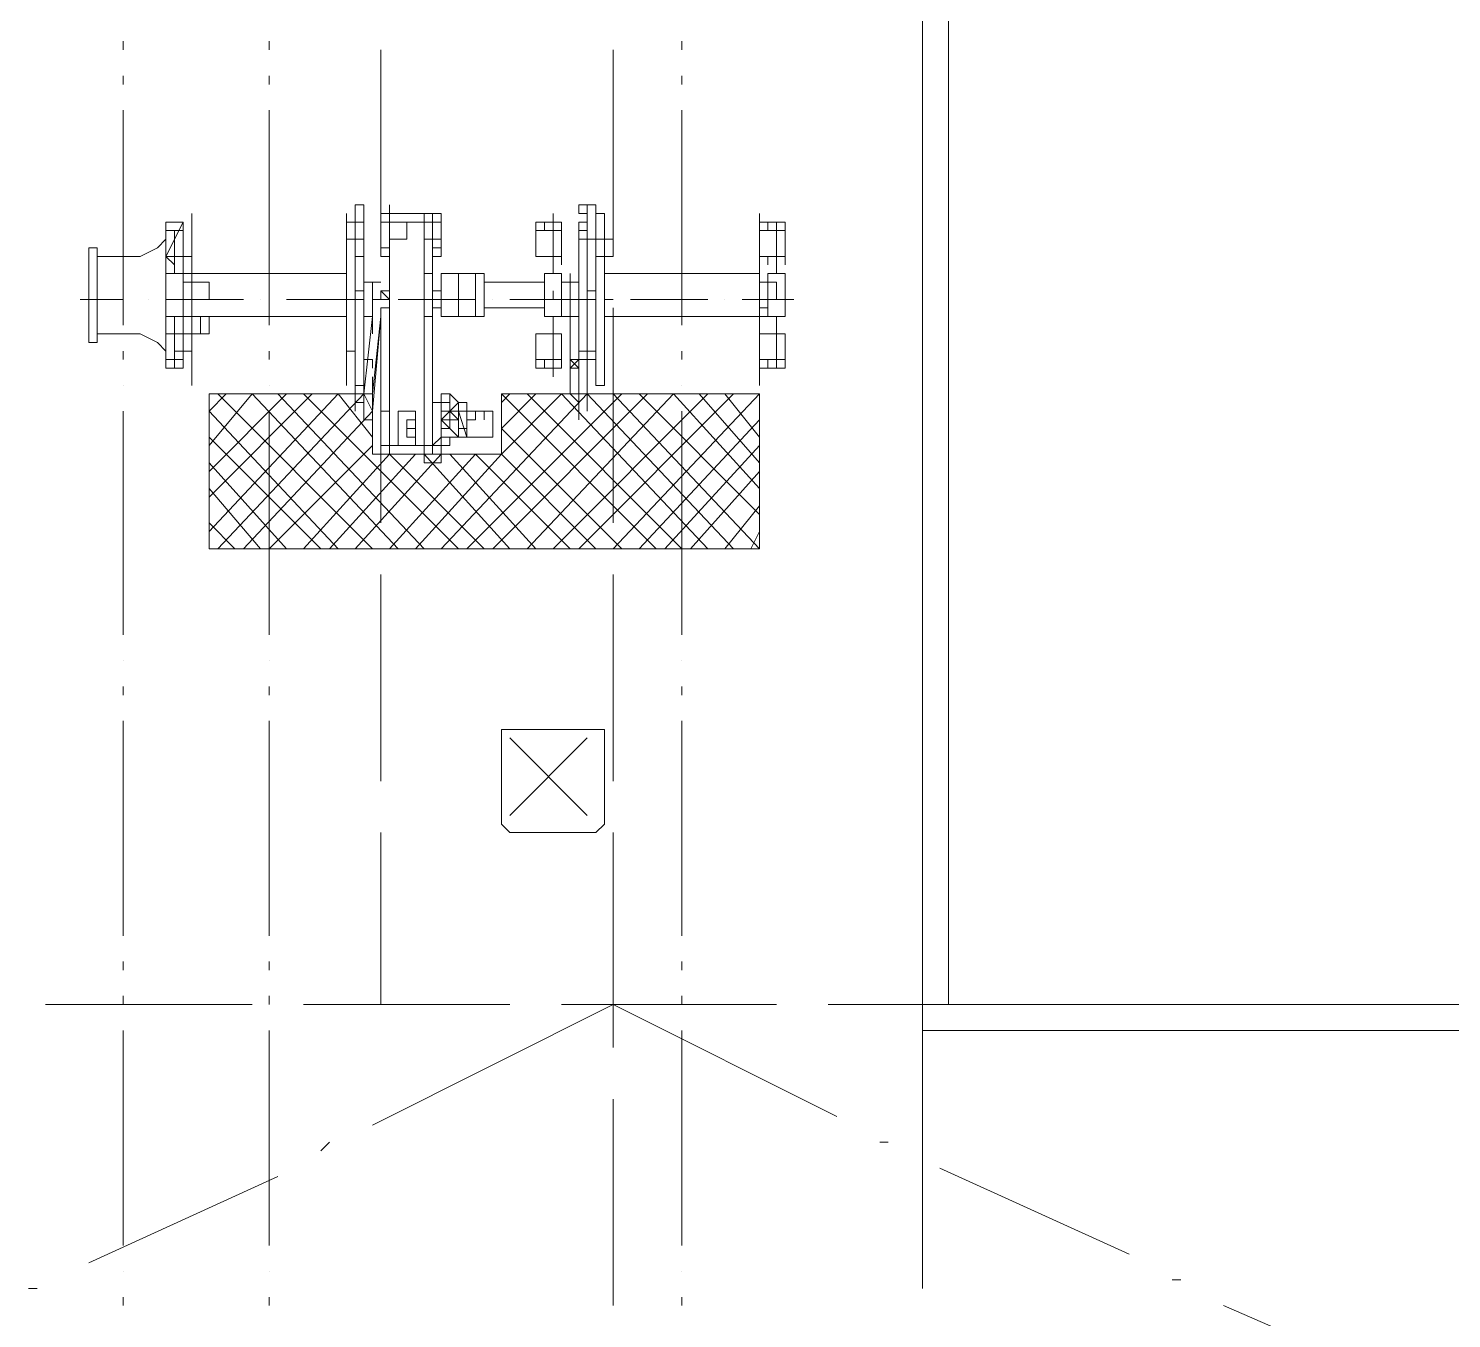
# Model space of a CAD drawing. Header units: millimetres. Extents: x -1005 to 291095, y -4225 to 50669.
# Drawn here: x 216778 to 228177, y 10756 to 21087 of the extents above; entities that cross this region are included whole.
import ezdxf

# ---------------------------------------------------------------- set-up
doc = ezdxf.new("R2010")
doc.units = ezdxf.units.MM
doc.layers.add('PDF_Geomertry', color=7, linetype='Continuous')

msp = doc.modelspace()

# ---------------------------------------------------------------- linework, layer by layer
at = {"layer": 'PDF_Geomertry', "lineweight": 5}
for points in [[(239852, 33450), (239852, 13063), (223941, 13063), (223941, 33450)], [(217536, 20915), (217536, 20984)], [(218707, 20915), (218707, 20984)], [(222013, 20915), (222013, 20984)], [(219602, 20915), (219602, 19262), (219671, 19262)], [(221462, 19262), (221462, 20915)], [(217536, 20639), (217536, 20708)], [(218707, 20639), (218707, 20708)], [(222013, 20639), (222013, 20708)], [(217536, 18711), (217536, 20433)], [(218707, 18711), (218707, 20433)], [(222013, 18711), (222013, 20433)], [(218087, 18229), (218087, 18229), (218087, 19606), (218087, 18642)], [(219396, 19675), (219396, 19675), (219396, 19606), (219396, 19675), (219396, 19537), (219465, 19537)], [(219396, 19537), (219396, 19537), (219396, 19675), (219396, 19606), (219396, 19675), (219465, 19675), (219465, 19675)], [(219396, 19606), (219396, 19675), (219396, 19400), (219396, 19400)], [(219396, 19675), (219396, 19400), (219396, 19262), (219396, 19262)], [(219465, 19537), (219465, 19537), (219465, 19675), (219465, 19606)], [(219465, 19537), (219465, 19537), (219465, 19675), (219465, 19675)], [(219602, 19262), (219602, 19606), (219671, 19606), (219671, 17678), (219671, 19606)], [(220016, 19262), (220084, 19262), (220084, 19606), (219671, 19606), (220016, 19606), (220016, 17678), (219671, 17678)], [(220635, 16920), (219947, 17678), (219947, 19606)], [(220980, 19606), (220980, 19124), (220980, 19468), (220980, 19468)], [(221255, 19055), (221255, 19675), (221255, 19537), (221186, 19537), (221186, 19468), (221186, 19537), (221255, 19537), (221255, 19537)], [(221186, 19675), (221255, 19675), (221255, 19675)], [(221186, 19675), (221186, 19606), (221255, 19606), (221255, 19675), (221255, 19537), (221255, 19537)], [(221255, 19675), (221255, 19675), (221255, 19606)], [(221255, 19537), (221255, 19537), (221255, 19675), (221255, 19675)], [(221324, 19675), (221324, 19675), (221255, 19675), (221255, 19537), (221255, 19537)], [(221255, 19606), (221255, 19675), (221255, 19675)], [(221393, 18229), (221393, 18229), (221393, 19606), (221393, 19606), (221324, 19606), (221324, 19675), (221324, 19400), (221324, 19331)], [(221393, 18229), (221324, 18229), (221324, 19606)], [(222633, 18435), (222839, 18435), (222702, 18435), (222702, 18366), (222839, 18366), (222633, 18366), (222633, 18642), (222633, 19606), (222633, 18229), (222633, 18229)], [(219396, 19400), (219396, 19400), (219327, 19400), (219327, 19468), (219327, 19537), (219396, 19537), (219396, 19468)], [(219327, 19537), (219327, 19468)], [(219465, 19400), (219465, 19400), (219396, 19400), (219396, 19468), (219396, 19537), (219396, 19400), (219396, 19537)], [(219396, 19400), (219396, 19400), (219396, 19468), (219396, 19537), (219396, 19537)], [(219465, 19468), (219465, 19468), (219465, 19537), (219465, 19537)], [(220084, 17747), (220084, 17747), (220084, 17678), (219947, 17678), (219602, 17678), (219602, 18022), (219602, 17747), (219671, 17747), (219671, 19537), (219671, 19537), (219602, 19537), (219602, 19331), (219671, 19331)], [(219671, 19537), (219671, 19537), (219947, 19537)], [(219947, 19537), (219947, 17747), (219947, 17747)], [(220016, 19537), (220084, 19537), (220084, 19331), (220016, 19331)], [(221049, 19468), (220911, 19468), (220911, 19537), (221049, 19537), (221049, 19468), (220842, 19468)], [(220842, 19262), (220842, 19537), (221049, 19537), (221049, 19262)], [(221186, 19468), (221186, 19537), (221186, 19537), (221186, 19468), (221255, 19468), (221255, 19537), (221255, 19537)], [(221324, 19537), (221324, 19400), (221255, 19400), (221324, 19400), (221324, 19400)], [(221324, 19537), (221324, 19537), (221324, 19468)], [(221324, 19468), (221324, 19537)], [(222633, 19262), (222633, 19537), (222839, 19537), (222702, 19537), (222702, 19468), (222839, 19468), (222839, 19537), (222839, 19262), (222839, 19262)], [(222771, 19124), (222771, 19468), (222771, 19124), (222771, 19537)], [(217880, 18435), (218018, 18435), (217880, 18435), (217880, 19400)], [(219327, 19400), (219396, 19400), (219396, 19400)], [(219396, 19262), (219396, 18986), (219396, 19400), (219396, 18986)], [(219465, 19400), (219465, 19400), (219465, 19262), (219465, 19262)], [(219465, 19331), (219465, 19400), (219465, 19400)], [(219465, 19400), (219465, 18504)], [(220980, 19468), (220980, 19124)], [(221255, 19400), (221255, 19400), (221186, 19400), (221186, 19468), (221186, 19400)], [(221255, 19400), (221255, 19400), (221186, 19400), (221186, 19400)], [(221186, 19400), (221186, 18504), (221255, 18504), (221255, 18504)], [(221255, 19400), (221255, 19400), (221255, 19331)], [(221255, 19400), (221255, 19400), (221255, 19331)], [(221255, 19262), (221255, 19400), (221255, 19400)], [(221255, 19262), (221255, 18986), (221255, 19262), (221255, 19400), (221255, 19400)], [(222633, 19468), (222839, 19468)], [(222771, 19468), (222771, 19468)], [(217329, 19331), (217329, 18573)], [(218087, 19055), (218087, 19055), (218018, 19055), (218018, 19331)], [(217880, 19193), (217880, 19262), (217949, 19262), (217949, 19193)], [(218018, 19262), (217949, 19262)], [(219465, 19262), (219465, 18986), (219465, 18986)], [(221049, 19262), (221049, 19262), (221049, 19193)], [(222771, 19262), (222839, 19262), (222771, 19262), (222771, 19193)], [(222839, 19262), (222839, 19193)], [(217880, 19124), (218018, 19124), (218018, 18780), (217880, 18780)], [(218018, 19055), (218018, 19055), (218018, 18986)], [(218018, 18849), (218018, 18780), (218018, 19055), (218018, 18849), (218018, 18780), (218018, 18849), (218018, 19055), (218018, 18986), (218018, 19055)], [(218087, 19124), (218087, 19124), (219258, 19124), (219327, 19124), (219327, 19055)], [(219327, 18780), (219258, 18780), (218087, 18780), (218087, 19055)], [(219465, 18780), (219465, 18780), (219465, 19055), (219533, 19055), (219533, 18780), (219533, 18780)], [(219602, 19055), (219602, 19055), (219533, 19055), (219533, 19055)], [(219671, 19124), (219671, 19124)], [(219947, 19124), (220016, 19124)], [(220084, 18849), (220084, 19124), (220084, 18780), (220222, 18780), (220360, 18780), (220429, 18780), (220429, 19124), (220360, 19124)], [(220084, 19055), (220084, 19124), (220222, 19124), (220360, 19124), (220360, 18780)], [(220429, 18849), (220911, 18849), (220911, 19055), (220429, 19055)], [(221049, 18849), (221049, 19055), (221049, 18780), (221049, 19124), (220911, 19124), (220911, 18780), (221049, 18780), (221049, 18849), (221049, 19055), (221049, 18986), (221049, 18917), (221049, 18917)], [(221118, 19055), (221118, 19055), (221049, 19055)], [(221118, 19055), (221186, 19055)], [(221393, 19124), (222633, 19124), (222633, 19124)], [(222702, 18780), (222702, 19124), (222839, 19124), (222839, 18780), (222702, 18780), (222702, 18849), (222633, 18849), (222633, 18780), (222633, 18849), (222633, 19055), (222633, 18986), (222633, 19055), (222702, 19055), (222702, 18986), (222702, 19055), (222702, 18849)], [(222839, 19055), (222839, 19055), (222839, 18849)], [(219465, 18986), (219465, 18986), (219396, 18986), (219396, 18917), (218845, 18917)], [(219465, 18917), (219465, 18917), (219396, 18917), (219465, 18917), (219465, 18986)], [(219465, 18986), (219465, 18986)], [(219602, 18917), (219671, 18917), (219602, 18986), (219602, 18917), (219533, 18917), (219533, 18642)], [(219671, 18986), (219602, 18986)], [(220084, 18986), (220016, 18986)], [(220222, 18917), (220222, 18917), (220222, 18986)], [(220980, 18917), (220980, 18986)], [(221049, 18917), (221049, 18986), (221049, 18986)], [(221324, 18917), (221324, 18504), (221324, 18917), (221324, 18986), (221255, 18986), (221255, 18986)], [(221255, 18917), (221255, 18504), (221255, 18917), (221255, 18229), (221255, 18917), (221255, 18986), (221255, 18986)], [(222771, 18917), (222771, 18986)], [(217536, 18917), (217192, 18917)], [(217743, 18917), (217743, 18917)], [(218500, 18917), (217880, 18917)], [(218018, 18849), (218018, 18849), (218018, 18780)], [(218638, 18917), (218638, 18917)], [(219396, 18504), (219396, 18917), (219396, 18504), (219327, 18504)], [(219396, 18849), (219396, 18917), (219396, 18917)], [(219396, 18022), (219396, 18091), (219396, 18229), (219396, 18917), (219465, 18917), (219465, 18849), (219465, 18917), (219465, 18229), (219465, 18091), (219396, 18091)], [(219671, 18849), (219602, 18849), (219602, 17127)], [(220360, 18917), (219740, 18917)], [(220084, 18780), (220084, 18849), (220016, 18849)], [(220222, 18917), (220222, 18917), (220222, 18849)], [(220222, 18917), (220222, 18849)], [(220498, 18917), (220498, 18917)], [(220635, 18917), (221255, 18917), (221255, 18849), (221255, 18917), (221255, 18917)], [(221049, 18849), (221049, 18849), (221049, 18780)], [(221118, 18917), (221118, 18642)], [(221186, 18917), (221324, 18917), (221255, 18917), (221255, 18849)], [(221462, 18917), (221393, 18917)], [(221462, 17127), (221462, 18849)], [(222220, 18917), (221600, 18917)], [(222357, 18917), (222357, 18917)], [(222908, 18917), (222495, 18917)], [(217949, 18435), (217949, 18780), (217949, 18435), (217949, 18366)], [(218018, 18780), (218018, 18780), (218087, 18780)], [(218018, 18780), (218018, 18573)], [(219533, 18780), (219533, 18780), (219465, 18780)], [(219533, 18780), (219465, 18160), (219465, 18091), (219465, 18022), (219465, 17953), (219533, 17953), (219533, 18022)], [(219671, 18780), (219671, 18780)], [(219947, 18780), (220016, 18780)], [(220980, 18298), (220980, 18780), (220980, 18435), (220980, 18780)], [(221118, 18780), (221118, 18780), (221049, 18780)], [(221118, 18780), (221118, 18780), (221186, 18780)], [(221118, 18160), (221118, 18780), (221186, 18780), (221186, 18160), (221186, 18091), (221186, 18091)], [(221255, 18711), (221255, 18022), (221255, 18091), (221255, 18091)], [(221393, 18780), (222633, 18780), (222633, 18780)], [(222633, 18504), (222633, 18504), (222633, 18780), (222633, 18573)], [(222771, 18366), (222771, 18780), (222771, 18435), (222771, 18780)], [(218087, 18642), (218087, 18229), (218087, 18229)], [(220842, 18642), (220842, 18366), (221049, 18366), (220911, 18366), (220911, 18435), (221049, 18435), (221049, 18366), (221049, 18642), (220980, 18642), (220980, 18642)], [(220980, 18642), (221049, 18642)], [(222633, 18642), (222633, 18229), (222633, 18229)], [(222771, 18642), (222771, 18642)], [(222839, 18366), (222839, 18642), (222839, 18642)], [(222839, 18642), (222839, 18642)], [(217536, 18435), (217536, 18504)], [(218018, 18504), (218018, 18504)], [(218707, 18435), (218707, 18504)], [(219396, 18504), (219396, 18435), (219396, 18435)], [(219396, 18504), (219396, 18504), (219396, 18435)], [(219396, 18435), (219396, 18504), (219396, 18504)], [(219465, 18435), (219465, 18435), (219465, 18435), (219465, 18504), (219465, 18504)], [(221324, 18435), (221324, 18435), (221324, 18504), (221324, 18504)], [(222013, 18435), (222013, 18504)], [(219396, 18435), (219396, 18435), (219396, 18366)], [(219396, 18435), (219396, 18435), (219396, 18366)], [(219465, 18435), (219465, 18435), (219533, 18435), (219533, 18435)], [(219465, 18435), (219465, 18435)], [(219533, 18435), (219533, 18366)], [(220842, 18435), (221049, 18435)], [(220980, 18435), (220980, 18435)], [(221118, 18435), (221118, 18435), (221186, 18435)], [(221186, 18435), (221186, 18435), (221118, 18366)], [(221118, 18435), (221118, 18366)], [(221324, 18435), (221324, 18435), (221324, 18366)], [(222771, 18435), (222771, 18435)], [(222839, 18366), (222839, 18435)], [(219533, 18298), (219533, 17953)], [(221186, 18298), (221186, 17953)], [(217536, 18229), (217536, 18229)], [(219258, 16920), (218225, 18022), (218363, 18160)], [(219740, 16920), (218569, 18160), (218225, 17747)], [(219533, 17815), (219258, 18160), (218225, 17058)], [(219051, 18160), (218225, 17333)], [(218845, 18160), (218225, 17540)], [(219533, 16920), (218294, 18160)], [(218500, 16920), (219533, 18022), (219465, 18160), (218294, 16920)], [(218707, 18229), (218707, 18229)], [(219947, 16920), (218776, 18160)], [(220222, 16920), (218982, 18160)], [(219327, 18229), (219327, 18229)], [(219465, 18229), (219396, 18229)], [(220084, 18160), (220084, 18160), (220084, 18091), (220084, 18160), (220084, 18091), (220084, 18160), (220084, 18091), (220016, 18091), (220016, 18091)], [(222426, 16920), (221255, 18160), (220084, 16920)], [(220153, 18160), (220153, 18160), (220084, 18160), (220153, 18160), (220084, 18160), (220084, 18091), (220084, 18022), (220084, 18022)], [(220153, 18160), (220153, 18160), (220153, 18091)], [(220153, 18160), (220153, 18160)], [(221531, 18160), (220291, 16920)], [(221737, 18160), (220498, 16920)], [(221531, 16920), (220567, 17884), (220842, 18160)], [(221806, 16920), (220567, 18160)], [(222220, 16920), (221049, 18160), (220567, 17678), (221324, 16920)], [(220635, 18160), (220567, 18091)], [(222013, 16920), (220773, 18160)], [(222633, 17402), (221944, 18160), (220773, 16920)], [(222220, 18160), (220980, 16920)], [(221186, 18091), (221186, 18091), (221186, 18022), (221186, 18091), (221118, 18160)], [(222426, 18160), (221186, 16920)], [(222633, 16920), (221462, 18160)], [(222633, 18022), (222633, 18160), (221462, 16920)], [(222633, 17196), (221669, 18160)], [(222013, 18229), (222013, 18229)], [(222633, 17609), (222151, 18160)], [(222633, 17815), (222357, 18160)], [(217536, 16231), (217536, 18022)], [(218707, 16231), (218707, 18022)], [(220016, 17747), (220016, 18091), (220016, 17747), (220084, 17747), (220084, 17815), (220084, 17747), (220084, 17678), (219396, 16920)], [(219740, 18022), (219878, 18022)], [(220084, 18091), (220084, 18022), (220084, 18022)], [(220084, 18022), (220084, 18022), (220084, 18091)], [(220084, 18022), (220084, 18022), (220084, 17953), (220084, 17884), (220084, 17953)], [(220084, 17953), (220084, 17953), (220084, 18022)], [(220084, 17953), (220084, 17953), (220084, 18022)], [(220084, 18022), (220084, 18022), (220084, 17953)], [(220153, 18022), (220153, 18022), (220153, 18022), (220084, 18022), (220084, 18022)], [(220153, 18022), (220084, 18022), (220084, 18022)], [(220084, 18022), (220153, 18022), (220153, 18022)], [(220084, 18022), (220084, 18022), (220153, 18022), (220153, 18022)], [(220153, 18022), (220084, 18022), (220084, 18022)], [(220222, 18022), (220153, 18022), (220222, 17953), (220153, 17953), (220153, 18022), (220153, 18022)], [(220153, 18022), (220153, 18022), (220153, 17953)], [(220153, 18022), (220153, 17953), (220153, 17953)], [(220153, 18022), (220153, 18022), (220153, 17953)], [(220153, 18022), (220153, 18022)], [(220291, 18022), (220291, 18022), (220291, 18091), (220291, 18091)], [(220360, 18022), (220360, 18022), (220291, 18022), (220498, 18022), (220498, 17815), (220291, 17815), (220291, 18022)], [(220291, 18022), (220291, 18022), (220291, 17953)], [(220291, 18022), (220291, 18022)], [(220429, 18022), (220429, 17953)], [(222013, 16231), (222013, 18022)], [(219878, 17884), (219878, 17884), (219878, 17953), (219809, 17953), (219809, 17884), (219809, 17884)], [(220153, 17953), (220153, 17953), (220084, 17953), (220084, 17953)], [(220084, 17953), (220084, 17953), (220084, 17884)], [(220084, 17953), (220153, 17953), (220153, 17953)], [(220153, 17953), (220153, 17953), (220084, 17953)], [(220084, 17953), (220084, 17953), (220153, 17953)], [(220084, 17953), (220153, 17953), (220153, 17884), (220153, 17953), (220153, 17884), (220153, 17953), (220153, 17884), (220153, 17953), (220153, 17884), (220153, 17953), (220153, 17884), (220153, 17953), (220153, 17884), (220153, 17953), (220153, 17884), (220153, 17953), (220153, 17884), (220153, 17953), (220153, 17884), (220153, 17953), (220153, 17884), (220153, 17953), (220153, 17884), (220153, 17953), (220153, 17884), (220153, 17953), (220153, 17884), (220153, 17953), (220153, 17884), (220153, 17953), (220153, 17884), (220153, 17953), (220153, 17884), (220153, 17953), (220153, 17884), (220153, 17953), (220153, 17884), (220153, 17953), (220153, 17884), (220153, 17953), (220153, 17953)], [(220360, 17953), (220360, 17953), (220291, 17953)], [(220498, 17815), (220498, 17815), (220498, 17953), (220498, 17953)], [(222633, 17953), (221669, 16920)], [(219120, 16920), (218225, 17815)], [(220084, 17884), (220084, 17884), (220084, 17815)], [(220222, 17815), (220222, 17815), (220153, 17884), (220084, 17884), (220084, 17884)], [(220084, 17815), (220084, 17815), (220084, 17747)], [(220153, 17747), (220153, 17747), (220153, 17815), (220084, 17815), (220084, 17815)], [(220084, 17815), (220084, 17815), (220084, 17747)], [(220084, 17815), (220084, 17815), (220084, 17747)], [(220153, 17815), (220084, 17815), (220084, 17815)], [(220153, 17815), (220084, 17815), (220084, 17815)], [(220153, 17815), (220084, 17815), (220084, 17815)], [(220153, 17747), (220153, 17747), (220153, 17815), (220153, 17815)], [(220222, 17815), (220222, 17815), (220153, 17815), (220153, 17747), (220153, 17747)], [(220153, 17815), (220153, 17815)], [(220291, 17815), (220291, 17815), (220222, 17815)], [(224148, 17884), (224148, 15887)], [(219533, 17747), (218707, 16920)], [(220429, 16920), (219671, 17678), (218982, 16920)], [(219878, 17678), (219189, 16920)], [(219671, 17747), (219947, 17747), (219947, 17747)], [(221118, 16920), (220360, 17678), (219671, 16920)], [(220567, 17678), (219878, 16920)], [(220153, 17747), (220153, 17747), (220084, 17747), (220084, 17747)], [(220153, 17747), (220153, 17747), (220084, 17747), (220084, 17747)], [(220842, 16920), (220153, 17678)], [(222633, 17747), (221875, 16920)], [(218845, 16920), (218225, 17609)], [(222633, 17540), (222082, 16920)], [(218638, 16920), (218225, 17402)], [(222633, 17264), (222357, 16920)], [(218431, 16920), (218225, 17127)], [(222633, 17058), (222564, 16920)], [(219602, 16713), (219602, 15060)], [(221462, 15060), (221462, 16713)], [(217536, 16025), (217536, 16025)], [(218707, 16025), (218707, 16025)], [(222013, 16025), (222013, 16025)], [(217536, 15749), (217536, 15818)], [(218707, 15749), (218707, 15818)], [(222013, 15749), (222013, 15818)], [(217536, 13821), (217536, 15543)], [(218707, 13821), (218707, 15543)], [(222013, 13821), (222013, 15543)], [(220635, 14785), (221255, 15405)], [(221255, 14785), (220635, 15405)], [(219602, 14647), (219602, 13270)], [(221462, 12925), (221462, 14647)], [(217536, 13545), (217536, 13614)], [(218707, 13545), (218707, 13614)], [(222013, 13545), (222013, 13614)], [(217536, 13270), (217536, 13339)], [(218707, 13270), (218707, 13339)], [(222013, 13270), (222013, 13339)], [(216916, 13270), (218569, 13270)], [(218982, 13270), (220635, 13270)], [(219533, 12305), (221462, 13270), (223253, 12374)], [(221049, 13270), (222771, 13270)], [(223184, 13270), (224837, 13270)], [(225250, 13270), (226972, 13270)], [(227385, 13270), (229038, 13270)], [(217536, 11341), (217536, 13063)], [(218707, 11341), (218707, 13063)], [(222013, 11341), (222013, 13063)], [(223941, 13063), (223941, 10997)], [(221462, 10859), (221462, 12512)], [(219189, 12168), (219120, 12099)], [(223597, 12168), (223666, 12168)], [(218776, 11892), (217261, 11203)], [(224079, 11961), (225594, 11272)], [(217536, 11135), (217536, 11135)], [(218707, 11135), (218707, 11135)], [(222013, 11135), (222013, 11135)], [(225939, 11066), (226008, 11066)], [(216847, 10997), (216778, 10997)], [(217536, 10859), (217536, 10928)], [(218707, 10859), (218707, 10928)], [(222013, 10859), (222013, 10928)], [(226352, 10859), (227936, 10170)]]:
    msp.add_lwpolyline(points, dxfattribs=at)
for points in [[(224148, 13270), (224148, 33243), (239645, 33243), (239645, 13270)], [(218087, 19606), (218087, 19606)], [(219327, 19606), (219327, 18229), (219327, 19606)], [(219396, 19606), (219396, 19675), (219465, 19675), (219396, 19675)], [(219465, 19606), (219465, 19675)], [(219465, 19675), (219465, 19400)], [(219465, 19675), (219465, 19606), (219465, 19606), (219465, 19675)], [(219671, 19675), (219671, 19606)], [(221255, 19606), (221255, 19675)], [(221255, 19606), (221255, 19675)], [(222633, 19606), (222633, 19606)], [(217880, 19331), (217880, 19468), (217880, 19537)], [(217880, 19262), (217949, 19262), (218018, 19262), (218018, 19468), (218018, 19537)], [(218018, 19537), (217880, 19537)], [(219396, 19537), (219396, 19537)], [(219465, 19537), (219465, 19537), (219465, 19468)], [(219465, 19537), (219465, 19468), (219465, 19537)], [(219671, 19537), (219671, 19400), (219809, 19400), (219809, 19537), (219671, 19537)], [(219671, 19537), (219671, 19400), (219809, 19400), (219809, 19537), (219671, 19537)], [(219671, 19537), (219671, 19400), (219809, 19400), (219809, 19537), (219671, 19537)], [(219947, 19537), (219947, 19537)], [(219947, 19537), (219947, 19400), (220084, 19400), (220084, 19537), (219947, 19537)], [(219947, 19537), (219947, 19400), (220084, 19400), (220084, 19537), (219947, 19537)], [(219947, 19537), (219947, 19400), (220084, 19400), (220084, 19537), (219947, 19537)], [(221255, 19537), (221255, 19400), (221255, 19537), (221255, 19537)], [(221324, 19537), (221324, 19537), (221324, 19468)], [(217880, 19400), (217880, 18435), (217880, 18573), (217880, 18366), (217880, 18435), (217880, 18504), (217812, 18573), (217674, 18642), (217536, 18642), (217329, 18642), (217329, 18573), (217261, 18573), (217261, 19331), (217329, 19331), (217329, 19262), (217536, 19262), (217674, 19262), (217812, 19331)], [(217880, 19400), (217880, 19468), (217880, 19400)], [(217880, 19468), (218018, 19468)], [(217949, 19468), (217949, 19124), (217949, 19468)], [(218018, 19331), (218018, 19400)], [(219396, 19331), (219396, 19400)], [(219396, 19400), (219396, 19400)], [(219465, 19400), (219465, 19400)], [(219465, 19400), (219465, 19400)], [(221255, 19400), (221255, 18986), (221255, 19400)], [(221255, 19400), (221255, 19400)], [(221255, 19400), (221255, 19400)], [(221324, 19468), (221324, 19400)], [(221324, 19400), (221324, 19262), (221462, 19262), (221462, 19400), (221324, 19400)], [(221324, 19400), (221324, 19262), (221462, 19262), (221462, 19400), (221324, 19400)], [(221324, 19400), (221324, 19262), (221462, 19262), (221462, 19400), (221324, 19400)], [(221324, 19400), (221324, 18986)], [(222633, 19400), (222633, 19055), (222633, 19055), (222633, 19331)], [(217880, 19262), (217949, 19262), (217880, 19262)], [(217880, 19262), (217949, 19262), (217880, 19262)], [(217880, 19262), (217949, 19262), (217880, 19262)], [(217880, 19262), (217949, 19262), (217880, 19262)], [(217949, 19193), (217949, 19262), (217880, 19262), (217949, 19193)], [(217880, 19262), (217949, 19193), (217949, 19262), (217880, 19262)], [(217880, 19262), (217949, 19262), (217880, 19262)], [(217880, 19262), (217949, 19193), (217880, 19262)], [(217949, 19262), (217949, 19124), (218087, 19124), (218087, 19262), (217949, 19262)], [(217949, 19262), (217949, 19124), (218087, 19124), (218087, 19262), (217949, 19262)], [(217949, 19262), (217949, 19124), (218087, 19124), (218087, 19262), (217949, 19262)], [(217949, 19262), (217949, 19193), (217949, 19262)], [(217949, 19262), (217949, 19124), (218087, 19124), (218087, 19262), (217949, 19262)], [(217949, 19262), (217949, 19193), (217949, 19262)], [(217949, 19262), (217949, 19193), (217949, 19262)], [(219396, 19262), (219465, 19262)], [(219396, 19262), (219396, 19262)], [(219465, 19262), (219465, 19262)], [(220980, 19193), (220980, 19262), (220911, 19262), (220842, 19262), (220980, 19262)], [(221049, 19262), (220980, 19262)], [(221255, 19262), (221255, 19262)], [(221255, 19262), (221255, 19262)], [(221255, 19262), (221255, 19262)], [(221255, 19262), (221255, 19262)], [(222702, 19193), (222702, 19262), (222771, 19262), (222633, 19262), (222702, 19262)], [(218087, 19055), (218087, 18917), (218225, 18917), (218225, 19055), (218087, 19055)], [(219396, 19055), (219396, 18780), (219396, 18780), (219396, 19055)], [(219602, 19055), (219602, 19055)], [(220222, 18986), (220222, 19124), (220222, 18986)], [(221118, 19124), (221118, 18780), (221118, 19055)], [(221118, 19055), (221118, 19055)], [(221255, 19055), (221255, 19055)], [(221255, 18780), (221255, 19055)], [(221255, 18780), (221255, 19055)], [(222633, 19055), (222633, 19055)], [(222633, 19055), (222633, 18917), (222771, 18917), (222771, 19055), (222633, 19055)], [(222633, 19055), (222633, 19055)], [(222633, 19055), (222633, 18917), (222771, 18917), (222771, 19055), (222633, 19055)], [(222633, 19055), (222633, 18917), (222771, 18917), (222771, 19055), (222633, 19055)], [(222633, 19055), (222633, 18917), (222771, 18917), (222771, 19055), (222633, 19055)], [(222633, 19055), (222633, 18917), (222771, 18917), (222771, 19055), (222633, 19055)], [(222633, 19055), (222633, 18917), (222771, 18917), (222771, 19055), (222633, 19055)], [(222633, 19055), (222633, 18917), (222771, 18917), (222771, 19055), (222633, 19055)], [(222633, 18780), (222633, 19055)], [(222839, 18986), (222839, 19055)], [(222839, 18986), (222839, 19055), (222839, 18849), (222839, 19055)], [(219396, 18986), (219396, 18986)], [(220222, 18986), (220222, 18986)], [(221255, 18986), (221255, 18986)], [(219465, 18917), (219465, 18504)], [(220222, 18780), (220222, 18917), (220222, 18780)], [(221255, 18917), (221255, 18917)], [(222839, 18780), (222839, 18849)], [(222839, 18780), (222839, 18849)], [(218018, 18780), (218018, 18642), (218156, 18642), (218156, 18780), (218018, 18780)], [(218018, 18780), (218018, 18642), (218156, 18642), (218156, 18780), (218018, 18780)], [(218018, 18780), (218018, 18642), (218156, 18642), (218156, 18780), (218018, 18780)], [(218087, 18780), (218087, 18780)], [(218087, 18780), (218087, 18642), (218225, 18642), (218225, 18780), (218087, 18780)], [(219533, 18022), (219533, 18022), (219533, 18091), (219533, 18160), (219602, 18780)], [(221118, 18780), (221118, 18780)], [(221118, 18711), (221118, 18780)], [(221255, 18780), (221255, 18780)], [(222633, 18780), (222633, 18780)], [(222633, 18780), (222633, 18642), (222771, 18642), (222771, 18780), (222633, 18780)], [(222633, 18780), (222633, 18642), (222771, 18642), (222771, 18780), (222633, 18780)], [(222633, 18780), (222633, 18642), (222771, 18642), (222771, 18780), (222633, 18780)], [(222633, 18780), (222633, 18780)], [(222633, 18780), (222633, 18642), (222771, 18642), (222771, 18780), (222633, 18780)], [(222633, 18780), (222633, 18642), (222771, 18642), (222771, 18780), (222633, 18780)], [(222633, 18780), (222633, 18642), (222771, 18642), (222771, 18780), (222633, 18780)], [(222633, 18780), (222633, 18780)], [(222633, 18780), (222633, 18780)], [(222633, 18780), (222633, 18642), (222771, 18642), (222771, 18780), (222633, 18780)], [(217949, 18642), (218018, 18642), (217949, 18642), (217880, 18642)], [(217949, 18642), (217880, 18642), (217949, 18642)], [(217880, 18642), (217949, 18642), (217880, 18642)], [(217880, 18642), (217949, 18642), (217880, 18642)], [(217880, 18642), (217949, 18642), (217880, 18642)], [(217880, 18642), (217949, 18642), (217880, 18642)], [(217880, 18642), (217949, 18642), (217880, 18642)], [(217880, 18642), (217949, 18642), (217880, 18642)], [(217880, 18642), (217949, 18642), (217880, 18642)], [(217949, 18642), (217949, 18504), (218087, 18504), (218087, 18642), (217949, 18642)], [(217949, 18642), (217949, 18504), (218087, 18504), (218087, 18642), (217949, 18642)], [(217949, 18642), (217949, 18504), (218087, 18504), (218087, 18642), (217949, 18642)], [(217949, 18642), (217949, 18504), (218087, 18504), (218087, 18642), (217949, 18642)], [(217949, 18642), (217949, 18504), (218087, 18504), (218087, 18642), (217949, 18642)], [(217949, 18642), (217949, 18504), (218087, 18504), (218087, 18642), (217949, 18642)], [(218018, 18642), (218018, 18642), (218018, 18642), (218018, 18435), (218018, 18366)], [(220980, 18642), (220842, 18642), (220911, 18642), (220980, 18642)], [(221049, 18642), (221049, 18642)], [(222702, 18642), (222702, 18642), (222771, 18642), (222633, 18642)], [(222839, 18642), (222771, 18642)], [(219396, 18435), (219396, 18504)], [(219465, 18366), (219465, 18435), (219465, 18504)], [(219465, 18504), (219465, 18504)], [(221255, 18435), (221255, 18435), (221255, 18366), (221255, 18435), (221255, 18504), (221255, 18435), (221324, 18435), (221324, 18504), (221324, 18504), (221255, 18504), (221255, 18435), (221186, 18435)], [(221255, 18435), (221255, 18504)], [(221255, 18435), (221255, 18504)], [(218018, 18366), (217880, 18366)], [(219533, 18435), (219533, 18435)], [(219533, 18435), (219533, 18366), (219533, 18435)], [(219533, 18435), (219533, 18435)], [(219533, 18435), (219533, 18435)], [(219533, 18435), (219533, 18366), (219533, 18435)], [(219533, 18435), (219533, 18435)], [(219533, 18366), (219533, 18435)], [(219533, 18435), (219533, 18435)], [(221186, 18435), (221186, 18435), (221118, 18435)], [(221186, 18435), (221118, 18366), (221186, 18366), (221186, 18435)], [(221186, 18366), (221186, 18435), (221118, 18435)], [(221186, 18435), (221186, 18435)], [(218225, 18160), (218225, 16920), (222633, 16920), (222633, 18160), (220567, 18160), (220567, 17678), (219533, 17678), (219533, 18160), (218225, 18160)], [(219465, 18229), (219396, 18229), (219465, 18229)], [(220084, 18091), (220084, 18160), (220153, 18160), (220084, 18160)], [(220084, 18160), (220084, 18160), (220084, 18091)], [(220084, 18160), (220084, 18160)], [(220084, 18091), (220153, 18091), (220153, 18160), (220084, 18160)], [(220291, 17815), (220291, 18091), (220222, 18091), (220153, 18022), (220153, 18091), (220153, 18160), (220153, 18091), (220153, 18160), (220222, 18091), (220222, 18022)], [(221255, 18229), (221255, 18091), (221255, 18229)], [(219671, 18022), (219602, 18022)], [(219878, 17747), (219740, 17747), (219740, 18022), (219878, 18022)], [(220084, 18022), (220084, 18022), (220084, 18091)], [(220084, 18091), (220084, 18022)], [(220084, 18022), (220084, 18022)], [(220084, 18022), (220084, 18022)], [(220084, 18022), (220084, 18022)], [(220084, 18022), (220084, 18022)], [(220084, 18022), (220084, 18022)], [(220084, 18022), (220084, 18022)], [(220084, 18022), (220084, 18022)], [(220084, 18022), (220084, 18022)], [(220084, 18022), (220084, 18022)], [(220084, 18022), (220084, 18022)], [(220084, 18022), (220084, 18022)], [(220084, 18022), (220084, 18022)], [(220084, 18022), (220084, 18022)], [(220084, 18022), (220084, 18022)], [(220084, 18022), (220084, 18022)], [(220084, 18022), (220084, 18022)], [(220084, 18022), (220084, 18022)], [(220084, 18022), (220084, 18022)], [(220084, 18022), (220084, 18022)], [(220084, 18022), (220084, 18022)], [(220084, 18022), (220084, 18022)], [(220084, 17953), (220084, 17953), (220084, 18022)], [(220084, 17953), (220084, 18022)], [(220084, 17953), (220084, 17953), (220084, 18022)], [(220084, 17953), (220084, 17953), (220084, 18022)], [(220084, 18022), (220084, 18022)], [(220084, 17953), (220084, 18022), (220084, 17953)], [(220084, 17953), (220084, 18022), (220084, 17953)], [(220084, 18022), (220084, 18022), (220084, 17953)], [(220084, 17953), (220084, 18022)], [(220084, 17953), (220084, 18022)], [(220084, 17953), (220084, 18022)], [(220084, 18022), (220084, 18022)], [(220084, 18022), (220084, 18022)], [(220084, 18022), (220084, 18022)], [(220084, 18022), (220084, 18022)], [(220084, 18022), (220084, 18022)], [(220084, 18022), (220084, 18022)], [(220084, 18022), (220084, 18022)], [(220084, 18022), (220084, 18022)], [(220084, 18022), (220084, 18022)], [(220084, 18022), (220084, 18022)], [(220084, 18022), (220084, 18022)], [(220084, 18022), (220084, 18022)], [(220084, 18022), (220084, 18022)], [(220084, 18022), (220084, 18022)], [(220084, 18022), (220084, 18022)], [(220084, 18022), (220084, 18022)], [(220084, 18022), (220084, 18022)], [(220084, 18022), (220084, 18022)], [(220084, 18022), (220084, 18022)], [(220084, 18022), (220084, 18022)], [(220084, 18022), (220084, 18022)], [(220084, 18022), (220084, 18022)], [(220084, 18022), (220084, 18022)], [(220084, 18022), (220084, 18022)], [(220084, 18022), (220084, 18022)], [(220084, 18022), (220084, 18022)], [(220084, 18022), (220084, 18022)], [(220084, 18022), (220084, 18022)], [(220084, 18022), (220084, 18022)], [(220084, 18022), (220084, 18022)], [(220084, 18022), (220084, 18022)], [(220084, 18022), (220084, 18022)], [(220084, 18022), (220084, 18022)], [(220084, 18022), (220084, 18022)], [(220084, 18022), (220084, 18022)], [(220084, 18022), (220084, 18022)], [(220084, 18022), (220084, 18022)], [(220084, 18022), (220084, 18022)], [(220084, 18022), (220084, 18022)], [(220084, 18022), (220084, 18022)], [(220084, 18022), (220084, 18022)], [(220084, 18022), (220084, 18022)], [(220084, 18022), (220084, 18022)], [(220084, 18022), (220084, 18022)], [(220084, 18022), (220084, 18022)], [(220084, 18022), (220084, 18022)], [(220084, 18022), (220084, 18022)], [(220084, 18022), (220084, 18022)], [(220084, 18022), (220084, 18022)], [(220084, 18022), (220084, 18022)], [(220084, 18022), (220084, 18022)], [(220084, 18022), (220084, 18022)], [(220084, 18022), (220084, 18022)], [(220084, 18022), (220084, 18022)], [(220084, 18022), (220084, 18022)], [(220084, 18022), (220084, 18022)], [(220084, 18022), (220084, 18022)], [(220084, 18022), (220084, 18022)], [(220084, 18022), (220084, 18022)], [(220084, 18022), (220084, 18022)], [(220084, 18022), (220084, 18022)], [(220084, 18022), (220084, 18022)], [(220084, 18022), (220084, 18022)], [(220084, 18022), (220084, 18022)], [(220084, 18022), (220084, 18022)], [(220084, 18022), (220084, 18022)], [(220084, 18022), (220084, 18022)], [(220084, 18022), (220084, 18022)], [(220084, 18022), (220084, 18022)], [(220084, 18022), (220084, 18022)], [(220084, 18022), (220084, 18022)], [(220084, 18022), (220084, 18022)], [(220084, 18022), (220084, 18022)], [(220084, 18022), (220084, 18022)], [(220084, 18022), (220084, 18022)], [(220084, 18022), (220084, 18022)], [(220084, 18022), (220084, 18022)], [(220084, 18022), (220084, 18022)], [(220084, 18022), (220084, 18022)], [(220084, 18022), (220084, 18022)], [(220084, 18022), (220084, 18022)], [(220084, 18022), (220084, 18022)], [(220084, 18022), (220084, 18022)], [(220084, 18022), (220084, 18022)], [(220084, 18022), (220084, 18022)], [(220084, 18022), (220084, 18022)], [(220084, 18022), (220084, 18022)], [(220084, 18022), (220084, 18022)], [(220084, 18022), (220084, 18022)], [(220084, 18022), (220084, 18022)], [(220084, 18022), (220084, 18022)], [(220084, 18022), (220084, 18022)], [(220084, 18022), (220084, 18022)], [(220084, 18022), (220084, 18022)], [(220084, 18022), (220084, 18022)], [(220084, 18022), (220084, 18022)], [(220084, 18022), (220084, 18022)], [(220084, 18022), (220084, 18022)], [(220084, 18022), (220084, 18022)], [(220084, 18022), (220084, 18022)], [(220084, 18022), (220084, 18022)], [(220084, 18022), (220084, 18022)], [(220153, 18022), (220084, 18022)], [(220084, 18022), (220084, 18022)], [(220084, 18022), (220153, 18022), (220084, 18022)], [(220084, 18022), (220153, 18022), (220084, 18022)], [(220084, 17953), (220153, 17953), (220153, 18022)], [(220153, 17953), (220153, 18022)], [(220153, 17953), (220153, 18022)], [(220153, 18022), (220153, 18022)], [(220153, 18022), (220153, 18022), (220153, 17953), (220153, 18022)], [(220153, 18022), (220153, 18022)], [(220153, 18022), (220153, 18022)], [(220153, 18022), (220153, 18022)], [(220153, 18022), (220153, 18022)], [(220153, 18022), (220153, 18022)], [(220153, 18022), (220153, 18022)], [(220153, 18022), (220153, 18022)], [(220153, 18022), (220153, 18022)], [(220153, 18022), (220153, 18022)], [(220153, 18022), (220153, 18022)], [(220153, 18022), (220153, 18022)], [(220153, 18022), (220153, 18022)], [(220153, 18022), (220153, 18022)], [(220153, 18022), (220153, 18022)], [(220153, 18022), (220153, 18022)], [(220153, 18022), (220153, 18022)], [(220153, 18022), (220153, 18022)], [(220153, 18022), (220153, 18022)], [(220153, 18022), (220153, 18022)], [(220153, 18022), (220153, 18022)], [(220153, 18022), (220153, 18022)], [(220153, 18022), (220153, 18022)], [(220153, 18022), (220153, 18022)], [(220153, 18022), (220153, 18022)], [(220153, 18022), (220153, 18022)], [(220153, 18022), (220153, 18022)], [(220153, 18022), (220153, 18022)], [(220153, 18022), (220153, 18022)], [(220153, 18022), (220153, 18022)], [(220153, 18022), (220153, 18022)], [(220153, 18022), (220153, 18022)], [(220153, 18022), (220153, 18022)], [(220153, 18022), (220153, 18022)], [(220153, 18022), (220153, 18022)], [(220153, 18022), (220153, 18022)], [(220153, 18022), (220153, 18022)], [(220153, 18022), (220153, 18022)], [(220153, 18022), (220153, 18022)], [(220153, 18022), (220153, 18022)], [(220153, 18022), (220153, 18022)], [(220153, 18022), (220153, 18022)], [(220153, 18022), (220153, 17953), (220153, 18022)], [(220153, 18022), (220153, 18022), (220153, 17953)], [(220153, 18022), (220153, 18022)], [(220222, 18091), (220222, 17815), (220222, 18091), (220222, 17815)], [(220222, 18022), (220291, 18022)], [(220291, 18022), (220291, 18022)], [(220360, 18022), (220360, 17953), (220360, 18022)], [(220360, 18022), (220429, 18022), (220360, 18022)], [(221186, 18022), (221186, 17953), (221186, 18022)], [(220153, 17953), (220084, 17953)], [(220084, 17953), (220153, 17953), (220084, 17953)], [(220084, 17953), (220153, 17953), (220084, 17953)], [(220084, 17953), (220084, 17953)], [(220084, 17953), (220084, 17953)], [(220084, 17953), (220084, 17953)], [(220084, 17953), (220084, 17953)], [(220084, 17953), (220084, 17953)], [(220084, 17953), (220084, 17953)], [(220084, 17953), (220084, 17953)], [(220084, 17953), (220084, 17953)], [(220084, 17953), (220084, 17953)], [(220084, 17953), (220084, 17953)], [(220084, 17953), (220084, 17953)], [(220084, 17953), (220084, 17953)], [(220084, 17953), (220084, 17953)], [(220084, 17953), (220084, 17953)], [(220084, 17884), (220084, 17953)], [(220153, 17884), (220153, 17953), (220153, 17884), (220153, 17953), (220153, 17884), (220153, 17953), (220153, 17884), (220153, 17953), (220153, 17884), (220153, 17953), (220153, 17884), (220153, 17953), (220153, 17884), (220153, 17953), (220153, 17884), (220153, 17953), (220153, 17884), (220153, 17953), (220153, 17884), (220153, 17953), (220153, 17884), (220153, 17953), (220153, 17884), (220153, 17953), (220153, 17884), (220153, 17953), (220153, 17884), (220153, 17953), (220153, 17884), (220153, 17953), (220153, 17953), (220084, 17953), (220084, 17884), (220084, 17953), (220084, 17884), (220084, 17953), (220084, 17884), (220084, 17953), (220084, 17884), (220084, 17953)], [(220084, 17884), (220084, 17953)], [(220084, 17884), (220084, 17953)], [(220084, 17884), (220084, 17953)], [(220084, 17884), (220084, 17953)], [(220084, 17884), (220084, 17953)], [(220084, 17884), (220084, 17953)], [(220084, 17884), (220084, 17953)], [(220084, 17884), (220084, 17953)], [(220084, 17884), (220084, 17953)], [(220084, 17884), (220084, 17953)], [(220084, 17884), (220084, 17953)], [(220084, 17884), (220084, 17953)], [(220084, 17884), (220084, 17953)], [(220084, 17884), (220084, 17953)], [(220084, 17884), (220084, 17953)], [(220084, 17884), (220084, 17953)], [(220084, 17884), (220084, 17953)], [(220084, 17884), (220084, 17953)], [(220084, 17884), (220084, 17953)], [(220084, 17884), (220084, 17953)], [(220084, 17884), (220084, 17953)], [(220084, 17884), (220084, 17953)], [(220084, 17884), (220084, 17953)], [(220084, 17884), (220084, 17953)], [(220084, 17884), (220084, 17953)], [(220084, 17884), (220084, 17953)], [(220084, 17884), (220084, 17953)], [(220084, 17884), (220084, 17953)], [(220084, 17884), (220084, 17953)], [(220084, 17884), (220084, 17953)], [(220084, 17884), (220084, 17953)], [(220084, 17884), (220084, 17953)], [(220084, 17884), (220084, 17953)], [(220084, 17884), (220084, 17953)], [(220084, 17884), (220084, 17953)], [(220084, 17884), (220084, 17953)], [(220084, 17884), (220084, 17953)], [(220084, 17884), (220084, 17953)], [(220153, 17953), (220153, 17953)], [(220153, 17953), (220153, 17953)], [(220153, 17953), (220153, 17953)], [(220153, 17953), (220153, 17953)], [(220153, 17953), (220153, 17953)], [(220153, 17953), (220153, 17953)], [(220153, 17953), (220153, 17953)], [(220153, 17953), (220153, 17953)], [(220153, 17953), (220153, 17953)], [(220153, 17953), (220153, 17953)], [(220153, 17953), (220153, 17953)], [(220153, 17953), (220153, 17953)], [(220153, 17953), (220153, 17953)], [(220153, 17953), (220153, 17953)], [(220153, 17953), (220153, 17953)], [(220153, 17953), (220153, 17953)], [(220153, 17953), (220153, 17953)], [(220153, 17953), (220153, 17953)], [(220153, 17953), (220153, 17953)], [(220153, 17953), (220153, 17953)], [(220153, 17953), (220153, 17953)], [(220153, 17953), (220153, 17953)], [(220153, 17953), (220153, 17953)], [(220153, 17953), (220153, 17953)], [(220153, 17953), (220153, 17953)], [(220153, 17953), (220153, 17953)], [(220153, 17953), (220153, 17953)], [(220153, 17953), (220153, 17953)], [(220153, 17953), (220153, 17953)], [(220153, 17953), (220153, 17953)], [(220153, 17953), (220153, 17953)], [(220153, 17953), (220153, 17953)], [(220153, 17953), (220153, 17953)], [(220153, 17953), (220153, 17953)], [(220153, 17953), (220153, 17953)], [(220153, 17953), (220153, 17953)], [(220153, 17953), (220153, 17953)], [(220153, 17953), (220153, 17953)], [(220153, 17953), (220153, 17953)], [(220153, 17953), (220153, 17953)], [(220153, 17953), (220153, 17953)], [(220153, 17953), (220153, 17953)], [(220153, 17953), (220153, 17953)], [(220153, 17953), (220153, 17953)], [(220153, 17953), (220153, 17953)], [(220153, 17953), (220153, 17953)], [(220153, 17953), (220153, 17953)], [(220153, 17953), (220153, 17953)], [(220153, 17953), (220153, 17953)], [(220153, 17953), (220153, 17953)], [(220153, 17953), (220153, 17953)], [(220153, 17953), (220153, 17953)], [(220153, 17953), (220153, 17953)], [(220153, 17953), (220153, 17953)], [(220153, 17953), (220153, 17953)], [(220153, 17953), (220153, 17953)], [(220153, 17953), (220153, 17953)], [(220153, 17953), (220153, 17953)], [(220153, 17953), (220153, 17953)], [(220153, 17953), (220153, 17953)], [(220153, 17953), (220153, 17953)], [(220153, 17953), (220153, 17953)], [(220153, 17953), (220153, 17953)], [(220153, 17953), (220153, 17953)], [(220153, 17953), (220153, 17953)], [(220153, 17953), (220153, 17953)], [(220153, 17953), (220153, 17953)], [(220153, 17953), (220153, 17953)], [(220153, 17953), (220153, 17953)], [(220153, 17953), (220153, 17953)], [(220153, 17953), (220153, 17953)], [(220153, 17953), (220153, 17953)], [(220153, 17953), (220153, 17953)], [(220153, 17953), (220153, 17953)], [(220153, 17953), (220153, 17953)], [(220153, 17953), (220153, 17953)], [(220153, 17953), (220153, 17953)], [(220153, 17953), (220153, 17953)], [(220153, 17953), (220153, 17953)], [(220153, 17953), (220153, 17953)], [(220153, 17953), (220153, 17953)], [(220153, 17953), (220153, 17953)], [(220153, 17953), (220153, 17953)], [(220153, 17953), (220153, 17953)], [(220153, 17953), (220153, 17953)], [(220153, 17953), (220153, 17953)], [(220153, 17953), (220153, 17953)], [(220153, 17953), (220153, 17953)], [(220153, 17953), (220153, 17953)], [(220153, 17953), (220153, 17953)], [(220153, 17953), (220153, 17953)], [(220153, 17953), (220153, 17953)], [(220153, 17953), (220153, 17953)], [(220153, 17953), (220153, 17953)], [(220153, 17953), (220153, 17953)], [(220153, 17953), (220153, 17953)], [(220153, 17953), (220153, 17953)], [(220153, 17953), (220153, 17953)], [(220153, 17953), (220153, 17953)], [(220153, 17953), (220153, 17953)], [(220153, 17953), (220153, 17953)], [(220153, 17953), (220153, 17953)], [(220153, 17953), (220153, 17953)], [(220153, 17953), (220153, 17953)], [(220153, 17953), (220153, 17953)], [(220153, 17953), (220153, 17953)], [(220153, 17953), (220153, 17953)], [(220153, 17953), (220153, 17953)], [(220153, 17953), (220153, 17953)], [(219809, 17884), (219809, 17815), (219878, 17815), (219878, 17884), (219809, 17884)], [(220016, 17815), (220016, 17815)], [(220016, 17747), (220016, 17747), (220084, 17747), (220084, 17815)], [(220084, 17884), (220084, 17884), (220084, 17815)], [(220084, 17884), (220084, 17884)], [(220084, 17815), (220084, 17815), (220084, 17815), (220153, 17815)], [(220084, 17815), (220084, 17815)], [(220084, 17815), (220084, 17815)], [(220084, 17815), (220084, 17815), (220084, 17747)], [(220084, 17815), (220084, 17815)], [(220084, 17815), (220084, 17815)], [(220084, 17815), (220084, 17815)], [(220084, 17815), (220084, 17815)], [(220084, 17815), (220084, 17815)], [(220084, 17815), (220084, 17815)], [(220084, 17747), (220084, 17747), (220084, 17815)], [(220084, 17815), (220084, 17747), (220084, 17815)], [(220084, 17815), (220084, 17747), (220084, 17815)], [(220084, 17815), (220084, 17747)], [(220084, 17747), (220084, 17815)], [(220084, 17747), (220084, 17815)], [(220084, 17747), (220084, 17815)], [(220084, 17747), (220084, 17815)], [(220084, 17747), (220084, 17815)], [(220084, 17747), (220084, 17815)], [(220084, 17747), (220084, 17815)], [(220084, 17815), (220084, 17815)], [(220084, 17747), (220084, 17815)], [(220084, 17747), (220084, 17747), (220084, 17815)], [(220084, 17747), (220084, 17815)], [(220084, 17747), (220084, 17815)], [(220084, 17747), (220084, 17815)], [(220084, 17747), (220084, 17815)], [(220084, 17747), (220084, 17815)], [(220084, 17747), (220084, 17815)], [(220084, 17747), (220084, 17815)], [(220084, 17747), (220084, 17815)], [(220084, 17747), (220084, 17815)], [(220084, 17747), (220084, 17815)], [(220084, 17747), (220084, 17815)], [(220084, 17747), (220084, 17815)], [(220084, 17747), (220084, 17815)], [(220084, 17747), (220084, 17815)], [(220084, 17747), (220084, 17815)], [(220084, 17747), (220084, 17815)], [(220084, 17747), (220084, 17815)], [(220084, 17747), (220084, 17815)], [(220084, 17747), (220084, 17815)], [(220084, 17747), (220084, 17815)], [(220084, 17747), (220084, 17815)], [(220084, 17747), (220084, 17815)], [(220084, 17747), (220084, 17815)], [(220084, 17747), (220084, 17815)], [(220084, 17747), (220084, 17815)], [(220084, 17747), (220084, 17815)], [(220084, 17747), (220084, 17815)], [(220084, 17747), (220084, 17815)], [(220084, 17747), (220084, 17815)], [(220084, 17747), (220084, 17815)], [(220084, 17747), (220084, 17815)], [(220084, 17747), (220084, 17815)], [(220084, 17747), (220084, 17815)], [(220084, 17747), (220084, 17815)], [(220084, 17747), (220084, 17815)], [(220084, 17747), (220084, 17815)], [(220084, 17747), (220084, 17815)], [(220084, 17747), (220084, 17815)], [(220084, 17747), (220084, 17815)], [(220084, 17747), (220084, 17815)], [(220084, 17747), (220084, 17815)], [(220084, 17747), (220084, 17815)], [(220084, 17747), (220084, 17815)], [(220084, 17747), (220084, 17815)], [(220084, 17747), (220084, 17815)], [(220084, 17747), (220084, 17815)], [(220084, 17747), (220084, 17815)], [(220084, 17747), (220084, 17815)], [(220084, 17747), (220084, 17815)], [(220084, 17747), (220084, 17815)], [(220084, 17747), (220084, 17815)], [(220084, 17747), (220084, 17815)], [(220084, 17747), (220084, 17815)], [(220084, 17747), (220084, 17815)], [(220084, 17747), (220084, 17815)], [(220084, 17747), (220084, 17815)], [(220084, 17747), (220084, 17815)], [(220084, 17747), (220084, 17815)], [(220084, 17747), (220084, 17815)], [(220084, 17747), (220084, 17815)], [(220084, 17747), (220084, 17815)], [(220084, 17747), (220084, 17815)], [(220084, 17747), (220084, 17815)], [(220084, 17747), (220084, 17815)], [(220084, 17747), (220084, 17815)], [(220084, 17747), (220084, 17815)], [(220084, 17747), (220084, 17815)], [(220084, 17747), (220084, 17815)], [(220084, 17747), (220084, 17815)], [(220084, 17747), (220084, 17815)], [(220084, 17747), (220084, 17815)], [(220084, 17747), (220084, 17815)], [(220084, 17747), (220084, 17815)], [(220084, 17747), (220084, 17815)], [(220084, 17747), (220084, 17815)], [(220084, 17747), (220084, 17815)], [(220084, 17747), (220084, 17815)], [(220084, 17747), (220084, 17815)], [(220084, 17747), (220084, 17815)], [(220084, 17747), (220084, 17815)], [(220084, 17747), (220084, 17815)], [(220084, 17747), (220084, 17815)], [(220084, 17747), (220084, 17815)], [(220084, 17747), (220084, 17815)], [(220084, 17747), (220084, 17815)], [(220084, 17747), (220084, 17815)], [(220084, 17747), (220084, 17815)], [(220084, 17747), (220084, 17815)], [(220084, 17747), (220084, 17815)], [(220084, 17747), (220084, 17815)], [(220084, 17815), (220084, 17815)], [(220084, 17815), (220084, 17815)], [(220084, 17815), (220153, 17815)], [(220084, 17815), (220153, 17815), (220084, 17815)], [(220153, 17815), (220084, 17815), (220153, 17815)], [(220084, 17815), (220084, 17815)], [(220084, 17815), (220084, 17815)], [(220084, 17815), (220084, 17815)], [(220084, 17815), (220084, 17815)], [(220084, 17815), (220084, 17815)], [(220084, 17815), (220084, 17815)], [(220084, 17815), (220084, 17815)], [(220084, 17815), (220084, 17815)], [(220084, 17815), (220084, 17815)], [(220084, 17815), (220084, 17815)], [(220084, 17815), (220084, 17815)], [(220084, 17815), (220084, 17815)], [(220084, 17815), (220084, 17815)], [(220084, 17815), (220084, 17815)], [(220084, 17815), (220084, 17815)], [(220084, 17815), (220084, 17815)], [(220084, 17815), (220084, 17815)], [(220084, 17815), (220084, 17815)], [(220084, 17815), (220084, 17815)], [(220084, 17815), (220084, 17815)], [(220084, 17815), (220084, 17815)], [(220084, 17815), (220084, 17815)], [(220084, 17815), (220084, 17815)], [(220084, 17815), (220084, 17815)], [(220084, 17815), (220084, 17815)], [(220084, 17815), (220084, 17815)], [(220084, 17815), (220084, 17815)], [(220084, 17815), (220084, 17815)], [(220084, 17815), (220084, 17815)], [(220084, 17815), (220084, 17815)], [(220084, 17815), (220084, 17815)], [(220084, 17815), (220084, 17815)], [(220084, 17815), (220084, 17815)], [(220084, 17815), (220084, 17815)], [(220084, 17815), (220084, 17815)], [(220084, 17815), (220084, 17815)], [(220084, 17815), (220084, 17815)], [(220084, 17815), (220084, 17815)], [(220084, 17815), (220084, 17815)], [(220084, 17815), (220084, 17815)], [(220084, 17815), (220084, 17815)], [(220084, 17815), (220084, 17815)], [(220084, 17815), (220084, 17815)], [(220084, 17815), (220084, 17815)], [(220084, 17815), (220084, 17815)], [(220084, 17815), (220084, 17815)], [(220084, 17815), (220084, 17815)], [(220084, 17815), (220084, 17815)], [(220084, 17815), (220084, 17815)], [(220084, 17815), (220084, 17815)], [(220084, 17815), (220084, 17815)], [(220084, 17815), (220084, 17815)], [(220084, 17815), (220084, 17815)], [(220084, 17815), (220084, 17815)], [(220084, 17815), (220084, 17815)], [(220084, 17815), (220084, 17815)], [(220084, 17815), (220084, 17815)], [(220084, 17815), (220084, 17815)], [(220084, 17815), (220084, 17815)], [(220084, 17815), (220084, 17815)], [(220084, 17815), (220084, 17815)], [(220084, 17815), (220084, 17815)], [(220084, 17815), (220084, 17815)], [(220084, 17815), (220084, 17815)], [(220084, 17815), (220084, 17815)], [(220084, 17815), (220084, 17815)], [(220084, 17815), (220084, 17815)], [(220084, 17815), (220084, 17815)], [(220084, 17815), (220084, 17815)], [(220084, 17815), (220084, 17815)], [(220084, 17815), (220084, 17815)], [(220084, 17815), (220084, 17815)], [(220084, 17815), (220084, 17815)], [(220084, 17815), (220084, 17815)], [(220084, 17815), (220084, 17815)], [(220084, 17815), (220084, 17815)], [(220084, 17815), (220084, 17815)], [(220084, 17815), (220084, 17815)], [(220084, 17815), (220084, 17815)], [(220084, 17815), (220084, 17815)], [(220084, 17815), (220084, 17815)], [(220084, 17815), (220084, 17815)], [(220084, 17815), (220084, 17815)], [(220084, 17815), (220084, 17815)], [(220084, 17815), (220084, 17815)], [(220084, 17815), (220084, 17815)], [(220084, 17815), (220084, 17815)], [(220084, 17815), (220084, 17815)], [(220084, 17815), (220084, 17815)], [(220084, 17815), (220084, 17815)], [(220084, 17815), (220084, 17815)], [(220084, 17815), (220084, 17815)], [(220084, 17815), (220084, 17815)], [(220084, 17815), (220084, 17815)], [(220084, 17815), (220084, 17815)], [(220084, 17815), (220084, 17815)], [(220084, 17815), (220084, 17815)], [(220084, 17815), (220084, 17815)], [(220084, 17815), (220084, 17815)], [(220084, 17815), (220084, 17815)], [(220084, 17815), (220084, 17815)], [(220084, 17815), (220084, 17815)], [(220084, 17815), (220084, 17815)], [(220084, 17815), (220084, 17815)], [(220084, 17815), (220084, 17815)], [(220084, 17815), (220084, 17815)], [(220084, 17815), (220084, 17815)], [(220084, 17815), (220084, 17815)], [(220084, 17815), (220084, 17815)], [(220084, 17815), (220084, 17815)], [(220084, 17815), (220084, 17815)], [(220084, 17815), (220084, 17815)], [(220084, 17815), (220084, 17815)], [(220084, 17815), (220084, 17815)], [(220084, 17815), (220084, 17815)], [(220084, 17815), (220084, 17815)], [(220084, 17815), (220084, 17815)], [(220084, 17815), (220084, 17815)], [(220084, 17815), (220084, 17815)], [(220084, 17815), (220084, 17815)], [(220084, 17815), (220084, 17815)], [(220084, 17815), (220084, 17815)], [(220084, 17815), (220084, 17815)], [(220084, 17815), (220084, 17815)], [(220084, 17815), (220084, 17815)], [(220084, 17815), (220084, 17815)], [(220084, 17815), (220084, 17815)], [(220084, 17815), (220084, 17815)], [(220084, 17815), (220084, 17815)], [(220084, 17815), (220084, 17815)], [(220084, 17815), (220084, 17815)], [(220084, 17815), (220084, 17815)], [(220084, 17815), (220084, 17815)], [(220084, 17815), (220084, 17815)], [(220084, 17815), (220084, 17815)], [(220084, 17815), (220084, 17815)], [(220084, 17815), (220084, 17815)], [(220084, 17815), (220084, 17815)], [(220084, 17815), (220084, 17815)], [(220084, 17815), (220084, 17815)], [(220084, 17815), (220084, 17815)], [(220084, 17815), (220084, 17815)], [(220084, 17815), (220084, 17815)], [(220084, 17815), (220084, 17815)], [(220084, 17815), (220084, 17815)], [(220084, 17815), (220084, 17815)], [(220084, 17815), (220084, 17815)], [(220084, 17815), (220084, 17815)], [(220084, 17815), (220084, 17815)], [(220084, 17815), (220084, 17815)], [(220084, 17815), (220084, 17815)], [(220084, 17815), (220084, 17815)], [(220084, 17815), (220084, 17815)], [(220084, 17815), (220084, 17815)], [(220084, 17815), (220084, 17815)], [(220084, 17815), (220084, 17815)], [(220084, 17815), (220084, 17815)], [(220084, 17815), (220084, 17815)], [(220084, 17815), (220084, 17815)], [(220084, 17815), (220084, 17815)], [(220084, 17815), (220084, 17815)], [(220084, 17815), (220084, 17815)], [(220084, 17815), (220084, 17815)], [(220084, 17815), (220084, 17815)], [(220084, 17815), (220084, 17815)], [(220084, 17815), (220084, 17815)], [(220084, 17815), (220084, 17815)], [(220084, 17815), (220084, 17747), (220084, 17815), (220084, 17747), (220084, 17815)], [(220153, 17815), (220153, 17815)], [(220153, 17747), (220153, 17815)], [(220153, 17747), (220153, 17815)], [(220153, 17747), (220153, 17815)], [(220153, 17747), (220153, 17815)], [(220153, 17747), (220153, 17815)], [(220153, 17747), (220153, 17815)], [(220153, 17747), (220153, 17815)], [(220153, 17747), (220153, 17815)], [(220153, 17747), (220153, 17815)], [(220153, 17747), (220153, 17815)], [(220153, 17747), (220153, 17815)], [(220153, 17747), (220153, 17815)], [(220153, 17747), (220153, 17815)], [(220153, 17747), (220153, 17815)], [(220153, 17747), (220153, 17815)], [(220153, 17747), (220153, 17815)], [(220153, 17747), (220153, 17815)], [(220153, 17747), (220153, 17815)], [(220153, 17747), (220153, 17815)], [(220153, 17747), (220153, 17815)], [(220153, 17815), (220153, 17815)], [(220153, 17747), (220153, 17815), (220153, 17747)], [(220153, 17815), (220153, 17815)], [(220222, 17884), (220291, 17884)], [(220291, 17815), (220291, 17815)], [(220291, 17815), (220291, 17815)], [(220291, 17815), (220291, 17815)], [(220291, 17815), (220291, 17815)], [(219947, 17747), (219947, 17609), (220084, 17609), (220084, 17747), (219947, 17747)], [(219947, 17747), (219947, 17609), (220084, 17609), (220084, 17747), (219947, 17747)], [(219947, 17747), (219947, 17609), (220084, 17609), (220084, 17747), (219947, 17747)], [(219947, 17609), (219947, 17678)], [(220084, 17747), (220084, 17747)], [(220153, 17747), (220153, 17747), (220084, 17747), (220084, 17747)], [(220084, 17747), (220153, 17747), (220084, 17747)], [(220084, 17747), (220084, 17747)], [(220084, 17747), (220084, 17747)], [(220084, 17747), (220084, 17747)], [(220084, 17747), (220084, 17747)], [(220084, 17747), (220084, 17747)], [(220084, 17747), (220084, 17747)], [(220084, 17747), (220084, 17747)], [(220084, 17747), (220084, 17747)], [(220084, 17747), (220084, 17747)], [(220084, 17747), (220084, 17747)], [(220084, 17747), (220084, 17747)], [(220084, 17747), (220084, 17747)], [(220084, 17747), (220084, 17747)], [(220084, 17747), (220084, 17747)], [(220084, 17747), (220084, 17747)], [(220084, 17747), (220084, 17747)], [(220084, 17747), (220084, 17747)], [(220084, 17747), (220084, 17747)], [(220084, 17747), (220084, 17747)], [(220084, 17747), (220084, 17747)], [(220084, 17747), (220084, 17747)], [(220084, 17747), (220084, 17747)], [(220084, 17747), (220084, 17747)], [(220084, 17747), (220084, 17747)], [(220084, 17747), (220084, 17747)], [(220084, 17747), (220084, 17747)], [(220084, 17747), (220084, 17747)], [(220084, 17747), (220084, 17747)], [(220153, 17747), (220153, 17747)], [(220153, 17747), (220153, 17747)], [(220153, 17747), (220153, 17747)], [(220153, 17747), (220153, 17747)], [(220153, 17747), (220153, 17747)], [(220153, 17747), (220153, 17747)], [(220153, 17747), (220153, 17747)], [(220153, 17747), (220153, 17747)], [(220153, 17747), (220153, 17747)], [(220153, 17747), (220153, 17747)], [(220153, 17747), (220153, 17747)], [(220153, 17747), (220153, 17747)], [(220153, 17747), (220153, 17747)], [(220153, 17747), (220153, 17747)], [(220153, 17747), (220153, 17747)], [(220153, 17747), (220153, 17747)], [(220153, 17747), (220153, 17747)], [(220153, 17747), (220153, 17747)], [(221255, 15474), (220635, 15474), (220567, 15474), (220567, 15405), (220567, 14785), (220567, 14716), (220635, 14647), (221255, 14647), (221324, 14647), (221393, 14716), (221393, 14785), (221393, 15405), (221393, 15474), (221324, 15474)]]:
    msp.add_lwpolyline(points, close=True, dxfattribs=at)

doc.saveas('drawing.dxf')
